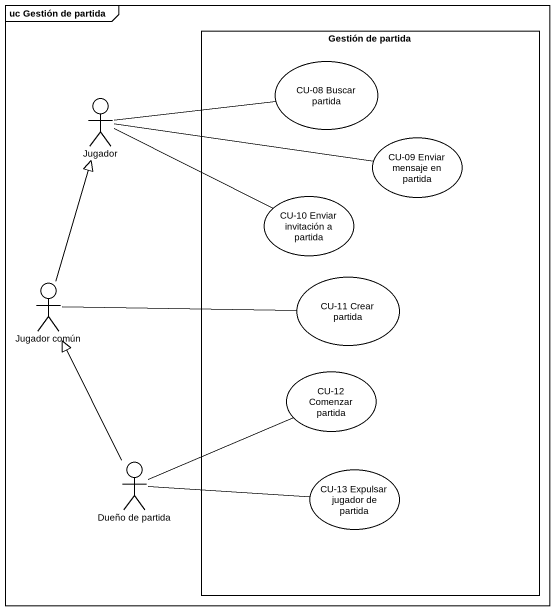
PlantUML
@startuml
mainframe uc Gestión de partida
rectangle "Gestión de partida" as Gestión_de_partida {
  usecase "CU-08 Buscar partida" as CU_08_Buscar_partida
  usecase "CU-09 Enviar mensaje en partida" as CU_09_Enviar_mensaje_en
  usecase "CU-10 Enviar invitación a partida" as CU_10_Enviar_invitación_a
  usecase "CU-11 Crear partida" as CU_11_Crear_partida
  usecase "CU-12 Comenzar partida" as CU_12_Comenzar_partida
  usecase "CU-13 Expulsar jugador de partida" as CU_13_Expulsar_jugador_de
}
actor Jugador
actor "Jugador común" as Jugador_común
actor "Dueño de partida" as Dueño_de_partida
Jugador -right- CU_08_Buscar_partida
Jugador -right- CU_09_Enviar_mensaje_en
CU_10_Enviar_invitación_a -left- Jugador
CU_11_Crear_partida -left- Jugador_común
Jugador_común -up-|> Jugador
CU_12_Comenzar_partida -left- Dueño_de_partida
Dueño_de_partida -up-|> Jugador_común
CU_13_Expulsar_jugador_de -left- Dueño_de_partida
@enduml
